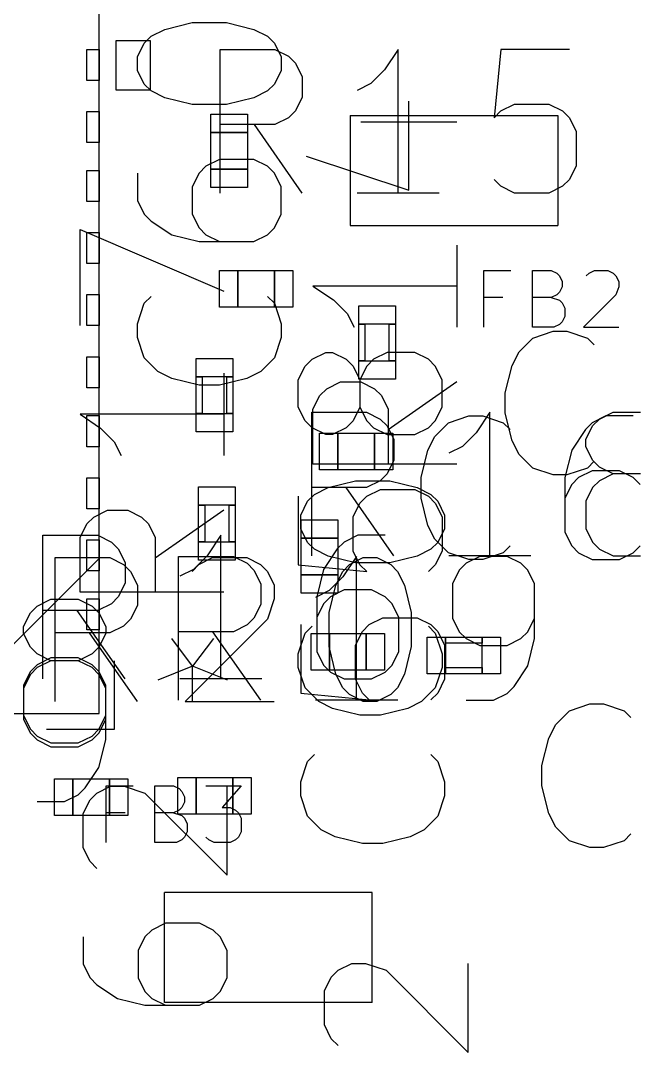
# Model space of a CAD drawing. Header units: millimetres. Extents: x 0 to 100, y 0 to 100.
# Drawn here: x 50.03 to 55.1, y 48.79 to 57.24 of the extents above; entities that cross this region are included whole.
import ezdxf

# ---------------------------------------------------------------- set-up
doc = ezdxf.new("R2010")
doc.units = ezdxf.units.MM
doc.layers.add('F.Fab', color=9, linetype='CONTINUOUS', true_color=0xafafaf)
doc.layers.add('F.Silkscreen', color=41, linetype='CONTINUOUS', true_color=0xf2eda1)

msp = doc.modelspace()

# ---------------------------------------------------------------- linework, layer by layer
at = {"layer": 'F.Fab', "linetype": 'CONTINUOUS'}
for p, q in [((50.676, 51.564), (50.676, 58.676)), ((50.5744, 56.9996), (50.676, 56.9996)), ((50.5744, 56.7456), (50.5744, 56.9996)), ((50.676, 56.9996), (50.676, 56.7456)), ((50.676, 56.7456), (50.5744, 56.7456)), ((50.5744, 56.4916), (50.676, 56.4916)), ((50.5744, 56.2376), (50.5744, 56.4916)), ((50.676, 56.4916), (50.676, 56.2376)), ((51.59, 56.32), (51.59, 56.47)), ((51.59, 56.47), (51.89, 56.47)), ((51.89, 56.47), (51.89, 56.32)), ((52.73, 56.46), (52.73, 55.56)), ((52.73, 56.46), (54.43, 56.46)), ((54.43, 56.46), (54.43, 55.56)), ((51.89, 56.32), (51.59, 56.32)), ((50.676, 56.2376), (50.5744, 56.2376)), ((50.5744, 56.009), (50.676, 56.009)), ((50.5744, 55.755), (50.5744, 56.009)), ((50.676, 56.009), (50.676, 55.755)), ((51.59, 55.87), (51.59, 56.02)), ((51.59, 56.02), (51.89, 56.02)), ((51.89, 56.02), (51.89, 55.87)), ((51.89, 55.87), (51.59, 55.87)), ((50.676, 55.755), (50.5744, 55.755)), ((52.73, 55.56), (54.43, 55.56)), ((50.5744, 55.501), (50.676, 55.501)), ((50.5744, 55.247), (50.5744, 55.501)), ((50.676, 55.501), (50.676, 55.247)), ((50.676, 55.247), (50.5744, 55.247)), ((51.66, 54.89), (51.66, 55.19)), ((51.66, 55.19), (51.81, 55.19)), ((51.81, 55.19), (51.81, 54.89)), ((52.11, 54.89), (52.11, 55.19)), ((52.11, 55.19), (52.26, 55.19)), ((52.26, 55.19), (52.26, 54.89)), ((50.5744, 54.993), (50.676, 54.993)), ((50.5744, 54.739), (50.5744, 54.993)), ((50.676, 54.993), (50.676, 54.739)), ((51.81, 54.89), (51.66, 54.89)), ((52.26, 54.89), (52.11, 54.89)), ((52.8, 54.75), (52.8, 54.9)), ((52.8, 54.9), (53.1, 54.9)), ((53.1, 54.9), (53.1, 54.75)), ((50.676, 54.739), (50.5744, 54.739)), ((52.8, 54.45), (52.8, 54.75)), ((52.8, 54.75), (52.85, 54.75)), ((53.1, 54.75), (52.8, 54.75)), ((52.85, 54.75), (52.85, 54.45)), ((53.05, 54.45), (53.05, 54.75)), ((53.05, 54.75), (53.1, 54.75)), ((53.1, 54.75), (53.1, 54.45)), ((50.5744, 54.485), (50.676, 54.485)), ((50.5744, 54.231), (50.5744, 54.485)), ((50.676, 54.485), (50.676, 54.231)), ((51.47, 54.32), (51.47, 54.47)), ((51.47, 54.47), (51.77, 54.47)), ((51.77, 54.47), (51.77, 54.32)), ((52.85, 54.45), (52.8, 54.45)), ((52.8, 54.3), (52.8, 54.45)), ((52.8, 54.45), (53.1, 54.45)), ((53.1, 54.45), (53.05, 54.45)), ((53.1, 54.45), (53.1, 54.3)), ((51.77, 54.32), (51.47, 54.32)), ((51.47, 54.02), (51.47, 54.32)), ((51.47, 54.32), (51.52, 54.32)), ((51.52, 54.32), (51.52, 54.02)), ((51.72, 54.02), (51.72, 54.32)), ((51.72, 54.32), (51.77, 54.32)), ((51.77, 54.32), (51.77, 54.02)), ((53.1, 54.3), (52.8, 54.3)), ((50.676, 54.231), (50.5744, 54.231)), ((50.5744, 54.0024), (50.676, 54.0024)), ((50.5744, 53.7484), (50.5744, 54.0024)), ((50.676, 54.0024), (50.676, 53.7484)), ((51.52, 54.02), (51.47, 54.02)), ((51.47, 53.87), (51.47, 54.02)), ((51.47, 54.02), (51.77, 54.02)), ((51.77, 54.02), (51.72, 54.02)), ((51.77, 54.02), (51.77, 53.87)), ((51.77, 53.87), (51.47, 53.87)), ((52.48, 53.56), (52.48, 53.86)), ((52.48, 53.86), (52.63, 53.86)), ((52.63, 53.86), (52.63, 53.56)), ((52.93, 53.56), (52.93, 53.86)), ((52.93, 53.86), (53.08, 53.86)), ((53.08, 53.86), (53.08, 53.56)), ((50.676, 53.7484), (50.5744, 53.7484)), ((52.63, 53.56), (52.48, 53.56)), ((53.08, 53.56), (52.93, 53.56)), ((50.5744, 53.4944), (50.676, 53.4944)), ((50.5744, 53.2404), (50.5744, 53.4944)), ((50.676, 53.4944), (50.676, 53.2404)), ((51.49, 53.27), (51.49, 53.42)), ((51.49, 53.42), (51.79, 53.42)), ((51.79, 53.42), (51.79, 53.27)), ((50.676, 53.2404), (50.5744, 53.2404)), ((51.79, 53.27), (51.49, 53.27)), ((51.49, 52.97), (51.49, 53.27)), ((51.49, 53.27), (51.54, 53.27)), ((51.54, 53.27), (51.54, 52.97)), ((51.74, 52.97), (51.74, 53.27)), ((51.74, 53.27), (51.79, 53.27)), ((51.79, 53.27), (51.79, 52.97)), ((52.33, 53), (52.33, 53.15)), ((52.33, 53.15), (52.63, 53.15)), ((52.63, 53.15), (52.63, 53)), ((50.5744, 52.9864), (50.676, 52.9864)), ((50.5744, 52.7324), (50.5744, 52.9864)), ((50.676, 52.9864), (50.676, 52.7324)), ((51.54, 52.97), (51.49, 52.97)), ((51.49, 52.82), (51.49, 52.97)), ((51.49, 52.97), (51.79, 52.97)), ((51.79, 52.97), (51.74, 52.97)), ((51.79, 52.97), (51.79, 52.82)), ((52.63, 53), (52.33, 53)), ((50.676, 52.834), (50.5744, 52.7324)), ((51.79, 52.82), (51.49, 52.82)), ((50.5744, 52.7324), (49.5076, 51.6656)), ((50.676, 52.7324), (50.5744, 52.7324)), ((52.33, 52.55), (52.33, 52.7)), ((52.33, 52.7), (52.63, 52.7)), ((52.63, 52.7), (52.63, 52.55)), ((52.63, 52.55), (52.33, 52.55)), ((50.5744, 52.5038), (50.676, 52.5038)), ((50.5744, 52.2498), (50.5744, 52.5038)), ((50.676, 52.5038), (50.676, 52.2498)), ((50.676, 52.2498), (50.5744, 52.2498)), ((52.41, 51.92), (52.41, 52.22)), ((52.41, 52.22), (52.56, 52.22)), ((52.56, 52.22), (52.56, 51.92)), ((52.86, 51.92), (52.86, 52.22)), ((52.86, 52.22), (53.01, 52.22)), ((53.01, 52.22), (53.01, 51.92)), ((53.36, 51.89), (53.36, 52.19)), ((53.36, 52.19), (53.51, 52.19)), ((53.51, 52.19), (53.51, 51.89)), ((53.51, 52.14), (53.51, 52.19)), ((53.51, 52.19), (53.81, 52.19)), ((53.81, 52.19), (53.81, 52.14)), ((53.81, 51.89), (53.81, 52.19)), ((53.81, 52.19), (53.96, 52.19)), ((53.96, 52.19), (53.96, 51.89)), ((53.81, 52.14), (53.51, 52.14)), ((53.51, 51.89), (53.51, 51.94)), ((53.51, 51.94), (53.81, 51.94)), ((53.81, 51.94), (53.81, 51.89)), ((52.56, 51.92), (52.41, 51.92)), ((53.01, 51.92), (52.86, 51.92)), ((53.51, 51.89), (53.36, 51.89)), ((53.81, 51.89), (53.51, 51.89)), ((53.96, 51.89), (53.81, 51.89)), ((43.564, 51.564), (50.676, 51.564)), ((50.31, 50.73), (50.31, 51.03)), ((50.31, 51.03), (50.46, 51.03)), ((50.46, 51.03), (50.46, 50.73)), ((50.76, 50.73), (50.76, 51.03)), ((50.76, 51.03), (50.91, 51.03)), ((50.91, 51.03), (50.91, 50.73)), ((51.32, 50.74), (51.32, 51.04)), ((51.32, 51.04), (51.47, 51.04)), ((51.47, 51.04), (51.47, 50.74)), ((51.77, 50.74), (51.77, 51.04)), ((51.77, 51.04), (51.92, 51.04)), ((51.92, 51.04), (51.92, 50.74)), ((50.46, 50.73), (50.31, 50.73)), ((50.91, 50.73), (50.76, 50.73)), ((51.47, 50.74), (51.32, 50.74)), ((51.92, 50.74), (51.77, 50.74)), ((51.21, 49.2), (51.21, 50.1)), ((52.91, 50.1), (51.21, 50.1)), ((52.91, 49.2), (52.91, 50.1)), ((52.91, 49.2), (51.21, 49.2))]:
    msp.add_line(p, q, dxfattribs=at)
at = {"layer": 'F.Silkscreen', "linetype": 'CONTINUOUS'}
for p, q in [((51.101677, 57.107877), (51.213727, 57.163902)), ((51.213727, 57.163902), (51.437828, 57.219927)), ((51.437828, 57.219927), (51.717954, 57.219927)), ((51.717954, 57.219927), (51.942054, 57.163902)), ((51.942054, 57.163902), (52.054104, 57.107877)), ((51.045652, 57.051851), (51.101677, 57.107877)), ((52.054104, 57.107877), (52.11013, 57.051851)), ((50.8157, 56.6668), (50.8157, 57.0732)), ((50.8157, 57.0732), (51.0951, 57.0732)), ((50.989627, 56.939801), (51.045652, 57.051851)), ((51.0951, 57.0732), (51.0951, 56.6668)), ((51.666619, 55.823844), (51.666619, 57.000372)), ((51.666619, 57.000372), (52.11482, 57.000372)), ((52.11013, 57.051851), (52.166155, 56.939801)), ((52.11482, 57.000372), (52.226871, 56.944347)), ((53.123273, 57.000372), (53.011223, 56.832297)), ((53.123273, 55.823844), (53.123273, 57.000372)), ((53.96365, 57.000372), (53.907625, 56.440121)), ((54.523902, 57.000372), (53.96365, 57.000372)), ((50.989627, 56.827751), (50.989627, 56.939801)), ((52.166155, 56.939801), (52.166155, 56.827751)), ((52.226871, 56.944347), (52.282896, 56.888322)), ((51.045652, 56.715701), (50.989627, 56.827751)), ((52.166155, 56.827751), (52.11013, 56.715701)), ((52.282896, 56.888322), (52.338921, 56.776272)), ((53.011223, 56.832297), (52.899172, 56.720247)), ((52.338921, 56.776272), (52.338921, 56.608196)), ((51.0951, 56.6668), (50.8157, 56.6668)), ((51.101677, 56.659675), (51.045652, 56.715701)), ((51.213727, 56.60365), (51.101677, 56.659675)), ((52.054104, 56.659675), (51.942054, 56.60365)), ((52.11013, 56.715701), (52.054104, 56.659675)), ((52.899172, 56.720247), (52.787122, 56.664222)), ((51.437828, 56.547625), (51.213727, 56.60365)), ((51.942054, 56.60365), (51.717954, 56.547625)), ((52.338921, 56.608196), (52.282896, 56.496146)), ((53.210516, 55.847103), (53.210516, 56.57543)), ((51.717954, 56.547625), (51.437828, 56.547625)), ((52.282896, 56.496146), (52.226871, 56.440121)), ((53.907625, 56.440121), (53.96365, 56.496146)), ((53.96365, 56.496146), (54.075701, 56.552171)), ((54.075701, 56.552171), (54.355826, 56.552171)), ((54.355826, 56.552171), (54.467877, 56.496146)), ((54.467877, 56.496146), (54.523902, 56.440121)), ((52.226871, 56.440121), (52.11482, 56.384096)), ((52.81834, 56.407355), (53.602692, 56.407355)), ((54.523902, 56.440121), (54.579927, 56.328071)), ((51.59, 56.02), (51.59, 56.32)), ((51.59, 56.32), (51.89, 56.32)), ((52.11482, 56.384096), (51.666619, 56.384096)), ((51.89, 56.32), (51.89, 56.02)), ((52.338921, 55.823844), (51.946745, 56.384096)), ((54.579927, 56.328071), (54.579927, 56.047945)), ((51.661928, 56.099424), (51.549878, 56.043399)), ((51.942054, 56.099424), (51.661928, 56.099424)), ((52.054104, 56.043399), (51.942054, 56.099424)), ((52.370139, 56.127229), (53.210516, 55.847103)), ((50.989627, 55.987374), (50.989627, 55.763273)), ((51.493853, 55.987374), (51.437828, 55.875323)), ((51.549878, 56.043399), (51.493853, 55.987374)), ((51.89, 56.02), (51.59, 56.02)), ((52.11013, 55.987374), (52.054104, 56.043399)), ((52.166155, 55.875323), (52.11013, 55.987374)), ((54.579927, 56.047945), (54.523902, 55.935895)), ((53.96365, 55.87987), (53.907625, 55.935895)), ((54.523902, 55.935895), (54.467877, 55.87987)), ((51.437828, 55.875323), (51.437828, 55.651223)), ((52.166155, 55.651223), (52.166155, 55.875323)), ((53.459424, 55.823844), (52.787122, 55.823844)), ((54.075701, 55.823844), (53.96365, 55.87987)), ((54.355826, 55.823844), (54.075701, 55.823844)), ((54.467877, 55.87987), (54.355826, 55.823844)), ((50.989627, 55.763273), (51.045652, 55.651223)), ((51.045652, 55.651223), (51.101677, 55.595198)), ((51.437828, 55.651223), (51.493853, 55.539172)), ((52.11013, 55.539172), (52.166155, 55.651223)), ((51.101677, 55.595198), (51.269752, 55.483147)), ((50.519627, 54.7416), (50.519627, 55.525952)), ((50.519627, 55.525952), (51.696155, 55.021726)), ((51.269752, 55.483147), (51.493853, 55.427122)), ((51.493853, 55.539172), (51.549878, 55.483147)), ((51.549878, 55.483147), (51.661928, 55.427122)), ((51.942054, 55.427122), (52.054104, 55.483147)), ((52.054104, 55.483147), (52.11013, 55.539172)), ((51.493853, 55.427122), (51.942054, 55.427122)), ((53.602692, 55.398902), (53.602692, 54.7266)), ((51.81, 54.89), (51.81, 55.19)), ((51.81, 55.19), (52.11, 55.19)), ((52.11, 55.19), (52.11, 54.89)), ((53.824703, 54.726656), (53.824703, 55.189856)), ((53.824703, 55.189856), (54.045275, 55.189856)), ((54.221732, 54.726656), (54.221732, 55.189856)), ((54.221732, 55.189856), (54.376132, 55.189856)), ((54.376132, 55.189856), (54.420247, 55.167799)), ((54.420247, 55.167799), (54.442304, 55.145742)), ((54.442304, 55.145742), (54.464361, 55.101628)), ((54.662875, 55.145742), (54.684932, 55.167799)), ((54.684932, 55.167799), (54.729047, 55.189856)), ((54.729047, 55.189856), (54.839332, 55.189856)), ((54.839332, 55.189856), (54.883447, 55.167799)), ((54.883447, 55.167799), (54.905504, 55.145742)), ((54.905504, 55.145742), (54.927561, 55.101628)), ((53.602692, 55.062751), (52.426164, 55.062751)), ((52.426164, 55.062751), (52.594239, 54.950701)), ((54.464361, 55.057514), (54.442304, 55.013399)), ((54.464361, 55.101628), (54.464361, 55.057514)), ((54.927561, 55.057514), (54.905504, 54.991342)), ((54.927561, 55.101628), (54.927561, 55.057514)), ((51.045652, 54.922896), (51.101677, 54.978921)), ((52.054104, 54.978921), (52.11013, 54.922896)), ((53.979103, 54.969285), (53.824703, 54.969285)), ((54.376132, 54.969285), (54.221732, 54.969285)), ((54.420247, 54.991342), (54.376132, 54.969285)), ((54.376132, 54.969285), (54.442304, 54.947228)), ((54.442304, 55.013399), (54.420247, 54.991342)), ((54.905504, 54.991342), (54.640818, 54.726656)), ((50.989627, 54.75482), (51.045652, 54.922896)), ((52.11, 54.89), (51.81, 54.89)), ((52.11013, 54.922896), (52.166155, 54.75482)), ((52.594239, 54.950701), (52.706289, 54.83865)), ((54.442304, 54.947228), (54.464361, 54.925171)), ((54.464361, 54.925171), (54.486418, 54.881056)), ((52.706289, 54.83865), (52.762315, 54.7266)), ((54.486418, 54.814885), (54.464361, 54.770771)), ((54.486418, 54.881056), (54.486418, 54.814885)), ((50.989627, 54.64277), (50.989627, 54.75482)), ((52.166155, 54.75482), (52.166155, 54.64277)), ((54.398189, 54.726656), (54.221732, 54.726656)), ((54.442304, 54.748714), (54.398189, 54.726656)), ((54.464361, 54.770771), (54.442304, 54.748714)), ((54.640818, 54.726656), (54.927561, 54.726656)), ((51.045652, 54.474695), (50.989627, 54.64277)), ((52.166155, 54.64277), (52.11013, 54.474695)), ((54.112122, 54.52576), (54.224173, 54.63781)), ((54.224173, 54.63781), (54.392248, 54.693835)), ((54.392248, 54.693835), (54.504298, 54.693835)), ((54.504298, 54.693835), (54.672374, 54.63781)), ((54.672374, 54.63781), (54.728399, 54.581785)), ((51.157702, 54.362644), (51.045652, 54.474695)), ((52.11013, 54.474695), (51.998079, 54.362644)), ((52.362189, 54.407355), (52.418214, 54.46338)), ((52.418214, 54.46338), (52.530264, 54.519405)), ((52.530264, 54.519405), (52.586289, 54.519405)), ((52.586289, 54.519405), (52.69834, 54.46338)), ((52.69834, 54.46338), (52.754365, 54.407355)), ((52.92244, 54.46338), (52.866415, 54.407355)), ((53.034491, 54.519405), (52.92244, 54.46338)), ((53.258591, 54.519405), (53.034491, 54.519405)), ((53.370641, 54.46338), (53.258591, 54.519405)), ((53.426667, 54.407355), (53.370641, 54.46338)), ((54.056097, 54.41371), (54.112122, 54.52576)), ((52.306164, 54.295304), (52.362189, 54.407355)), ((52.754365, 54.407355), (52.81039, 54.295304)), ((52.866415, 54.407355), (52.81039, 54.295304)), ((53.482692, 54.295304), (53.426667, 54.407355)), ((54.000072, 54.189609), (54.056097, 54.41371)), ((51.269752, 54.306619), (51.157702, 54.362644)), ((51.493853, 54.250594), (51.269752, 54.306619)), ((51.886029, 54.306619), (51.661928, 54.250594)), ((51.696155, 54.349424), (51.696155, 53.677122)), ((51.998079, 54.362644), (51.886029, 54.306619)), ((52.306164, 54.071204), (52.306164, 54.295304)), ((52.81039, 54.295304), (52.81039, 54.071204)), ((53.482692, 54.071204), (53.482692, 54.295304)), ((51.661928, 54.250594), (51.493853, 54.250594)), ((52.482189, 54.166349), (52.538214, 54.222374)), ((52.538214, 54.222374), (52.650264, 54.278399)), ((52.650264, 54.278399), (52.81834, 54.278399)), ((52.81834, 54.278399), (52.93039, 54.222374)), ((52.93039, 54.222374), (52.986415, 54.166349)), ((53.602692, 54.278399), (53.04244, 53.886223)), ((52.426164, 54.054298), (52.482189, 54.166349)), ((52.986415, 54.166349), (53.04244, 54.054298)), ((54.000072, 54.021534), (54.000072, 54.189609)), ((52.362189, 53.959153), (52.306164, 54.071204)), ((52.426164, 53.606097), (52.426164, 54.054298)), ((52.81039, 54.071204), (52.754365, 53.959153)), ((52.81039, 54.071204), (52.866415, 53.959153)), ((53.04244, 54.054298), (53.04244, 53.606097)), ((53.426667, 53.959153), (53.482692, 54.071204)), ((51.696155, 54.013273), (50.519627, 54.013273)), ((50.519627, 54.013273), (50.687702, 53.901223)), ((52.418214, 53.903128), (52.362189, 53.959153)), ((52.416619, 52.853844), (52.416619, 54.030372)), ((52.416619, 54.030372), (52.86482, 54.030372)), ((52.754365, 53.959153), (52.69834, 53.903128)), ((52.86482, 54.030372), (52.976871, 53.974347)), ((52.866415, 53.959153), (52.92244, 53.903128)), ((52.976871, 53.974347), (53.032896, 53.918322)), ((53.370641, 53.903128), (53.426667, 53.959153)), ((53.534695, 53.944347), (53.70277, 54.000372)), ((53.70277, 54.000372), (53.81482, 54.000372)), ((53.873273, 54.030372), (53.761223, 53.862297)), ((53.81482, 54.000372), (53.982896, 53.944347)), ((53.873273, 52.853844), (53.873273, 54.030372)), ((54.056097, 53.797433), (54.000072, 54.021534)), ((54.823273, 54.000372), (54.711223, 53.944347)), ((54.71365, 53.918322), (54.769675, 53.974347)), ((54.769675, 53.974347), (54.881726, 54.030372)), ((55.047374, 54.000372), (54.823273, 54.000372)), ((54.881726, 54.030372), (55.105826, 54.030372)), ((50.687702, 53.901223), (50.799752, 53.789172)), ((52.530264, 53.847103), (52.418214, 53.903128)), ((52.69834, 53.903128), (52.586289, 53.847103)), ((52.92244, 53.903128), (53.034491, 53.847103)), ((53.032896, 53.918322), (53.088921, 53.806272)), ((53.258591, 53.847103), (53.370641, 53.903128)), ((53.422644, 53.832297), (53.534695, 53.944347)), ((53.982896, 53.944347), (54.038921, 53.888322)), ((54.655198, 53.888322), (54.543147, 53.720247)), ((54.711223, 53.944347), (54.655198, 53.888322)), ((54.657625, 53.806272), (54.71365, 53.918322)), ((50.799752, 53.789172), (50.855778, 53.677122)), ((52.586289, 53.847103), (52.530264, 53.847103)), ((52.63, 53.56), (52.63, 53.86)), ((52.63, 53.86), (52.93, 53.86)), ((52.93, 53.86), (52.93, 53.56)), ((53.034491, 53.847103), (53.258591, 53.847103)), ((53.088921, 53.806272), (53.088921, 53.638196)), ((53.366619, 53.720247), (53.422644, 53.832297)), ((53.761223, 53.862297), (53.649172, 53.750247)), ((54.112122, 53.685383), (54.056097, 53.797433)), ((54.657625, 53.750247), (54.657625, 53.806272)), ((53.310594, 53.496146), (53.366619, 53.720247)), ((53.649172, 53.750247), (53.537122, 53.694222)), ((54.543147, 53.720247), (54.487122, 53.496146)), ((54.71365, 53.638196), (54.657625, 53.750247)), ((53.088921, 53.638196), (53.032896, 53.526146)), ((54.224173, 53.573333), (54.112122, 53.685383)), ((54.728399, 53.629358), (54.672374, 53.573333)), ((54.769675, 53.582171), (54.71365, 53.638196)), ((53.602692, 53.606097), (52.426164, 53.606097)), ((52.93, 53.56), (52.63, 53.56)), ((54.392248, 53.517307), (54.224173, 53.573333)), ((54.672374, 53.573333), (54.504298, 53.517307)), ((54.711223, 53.552171), (54.599172, 53.496146)), ((54.935323, 53.552171), (54.711223, 53.552171)), ((54.881726, 53.526146), (54.769675, 53.582171)), ((55.047374, 53.496146), (54.935323, 53.552171)), ((52.550264, 53.41338), (52.774365, 53.469405)), ((52.774365, 53.469405), (53.054491, 53.469405)), ((52.976871, 53.470121), (52.86482, 53.414096)), ((53.032896, 53.526146), (52.976871, 53.470121)), ((53.054491, 53.469405), (53.278591, 53.41338)), ((53.310594, 53.328071), (53.310594, 53.496146)), ((54.504298, 53.517307), (54.392248, 53.517307)), ((54.487122, 53.496146), (54.487122, 53.047945)), ((54.599172, 53.496146), (54.543147, 53.440121)), ((54.769675, 53.470121), (54.71365, 53.414096)), ((54.881726, 53.526146), (54.769675, 53.470121)), ((55.105826, 53.526146), (54.881726, 53.526146)), ((55.103399, 53.440121), (55.047374, 53.496146)), ((52.86482, 53.414096), (52.416619, 53.414096)), ((52.438214, 53.357355), (52.550264, 53.41338)), ((53.088921, 52.853844), (52.696745, 53.414096)), ((52.866415, 53.342877), (52.978465, 53.398902)), ((52.978465, 53.398902), (53.258591, 53.398902)), ((53.258591, 53.398902), (53.370641, 53.342877)), ((53.278591, 53.41338), (53.390641, 53.357355)), ((54.543147, 53.440121), (54.487122, 53.328071)), ((54.71365, 53.414096), (54.657625, 53.302046)), ((52.306164, 53.342877), (52.306164, 52.782625)), ((52.326164, 53.189279), (52.382189, 53.301329)), ((52.382189, 53.301329), (52.438214, 53.357355)), ((52.754365, 53.174801), (52.81039, 53.286852)), ((52.81039, 53.286852), (52.866415, 53.342877)), ((53.366619, 53.10397), (53.310594, 53.328071)), ((53.370641, 53.342877), (53.426667, 53.286852)), ((53.390641, 53.357355), (53.446667, 53.301329)), ((53.426667, 53.286852), (53.482692, 53.174801)), ((53.446667, 53.301329), (53.502692, 53.189279)), ((54.657625, 53.302046), (54.657625, 53.077945)), ((50.631677, 53.172896), (50.743727, 53.228921)), ((50.743727, 53.228921), (50.911803, 53.228921)), ((50.911803, 53.228921), (51.023853, 53.172896)), ((51.696155, 53.228921), (51.135903, 52.836745)), ((50.519627, 53.00482), (50.575652, 53.116871)), ((50.575652, 53.116871), (50.631677, 53.172896)), ((51.023853, 53.172896), (51.079878, 53.116871)), ((51.079878, 53.116871), (51.135903, 53.00482)), ((52.326164, 53.077229), (52.326164, 53.189279)), ((52.754365, 52.894676), (52.754365, 53.174801)), ((53.482692, 53.174801), (53.482692, 52.894676)), ((53.502692, 53.189279), (53.502692, 53.077229)), ((52.382189, 52.965179), (52.326164, 53.077229)), ((53.422644, 52.99192), (53.366619, 53.10397)), ((53.502692, 53.077229), (53.446667, 52.965179)), ((54.487122, 53.047945), (54.543147, 52.935895)), ((54.657625, 53.077945), (54.71365, 52.965895)), ((50.216097, 51.847307), (50.216097, 53.023835)), ((50.216097, 53.023835), (50.664298, 53.023835)), ((50.519627, 52.556619), (50.519627, 53.00482)), ((50.664298, 53.023835), (50.776349, 52.96781)), ((50.776349, 52.96781), (50.832374, 52.911785)), ((51.135903, 53.00482), (51.135903, 52.556619)), ((51.672751, 53.023835), (51.560701, 52.85576)), ((51.672751, 51.847307), (51.672751, 53.023835)), ((52.33, 52.7), (52.33, 53)), ((52.33, 53), (52.63, 53)), ((52.438214, 52.909153), (52.382189, 52.965179)), ((52.681204, 52.96781), (52.625179, 52.911785)), ((52.63, 53), (52.63, 52.7)), ((52.793254, 53.023835), (52.681204, 52.96781)), ((53.017355, 53.023835), (52.793254, 53.023835)), ((53.446667, 52.965179), (53.390641, 52.909153)), ((53.534695, 52.87987), (53.422644, 52.99192)), ((54.71365, 52.965895), (54.769675, 52.90987)), ((50.832374, 52.911785), (50.888399, 52.799735)), ((52.550264, 52.853128), (52.438214, 52.909153)), ((52.625179, 52.911785), (52.513128, 52.74371)), ((52.81039, 52.782625), (52.754365, 52.894676)), ((53.390641, 52.909153), (53.278591, 52.853128)), ((53.482692, 52.894676), (53.426667, 52.782625)), ((53.70277, 52.823844), (53.534695, 52.87987)), ((53.982896, 52.87987), (53.81482, 52.823844)), ((54.038921, 52.935895), (53.982896, 52.87987)), ((54.543147, 52.935895), (54.599172, 52.87987)), ((54.599172, 52.87987), (54.711223, 52.823844)), ((54.769675, 52.90987), (54.881726, 52.853844)), ((54.935323, 52.823844), (55.047374, 52.87987)), ((55.047374, 52.87987), (55.103399, 52.935895)), ((50.316619, 51.663844), (50.316619, 52.840372)), ((50.316619, 52.840372), (50.76482, 52.840372)), ((50.76482, 52.840372), (50.876871, 52.784347)), ((50.876871, 52.784347), (50.932896, 52.728322)), ((50.888399, 52.799735), (50.888399, 52.631659)), ((51.326619, 51.673844), (51.326619, 52.850372)), ((51.326619, 52.850372), (51.77482, 52.850372)), ((51.437122, 52.728322), (51.493147, 52.784347)), ((51.560701, 52.85576), (51.44865, 52.74371)), ((51.493147, 52.784347), (51.605198, 52.840372)), ((51.605198, 52.840372), (51.885323, 52.840372)), ((51.77482, 52.850372), (51.886871, 52.794347)), ((51.885323, 52.840372), (51.997374, 52.784347)), ((51.886871, 52.794347), (51.942896, 52.738322)), ((51.997374, 52.784347), (52.053399, 52.728322)), ((52.306164, 52.782625), (52.866415, 52.7266)), ((52.774365, 52.797103), (52.550264, 52.853128)), ((52.669675, 52.728322), (52.725701, 52.784347)), ((52.783273, 52.850372), (52.671223, 52.682297)), ((52.725701, 52.784347), (52.837751, 52.840372)), ((53.054491, 52.797103), (52.774365, 52.797103)), ((52.783273, 51.673844), (52.783273, 52.850372)), ((52.866415, 52.7266), (52.81039, 52.782625)), ((52.837751, 52.840372), (52.949801, 52.840372)), ((52.949801, 52.840372), (53.061851, 52.784347)), ((53.278591, 52.853128), (53.054491, 52.797103)), ((53.061851, 52.784347), (53.117877, 52.728322)), ((53.426667, 52.782625), (53.370641, 52.7266)), ((54.209424, 52.853844), (53.537122, 52.853844)), ((53.679675, 52.794347), (53.62365, 52.738322)), ((53.791726, 52.850372), (53.679675, 52.794347)), ((53.81482, 52.823844), (53.70277, 52.823844)), ((54.015826, 52.850372), (53.791726, 52.850372)), ((54.127877, 52.794347), (54.015826, 52.850372)), ((54.183902, 52.738322), (54.127877, 52.794347)), ((54.711223, 52.823844), (54.935323, 52.823844)), ((54.881726, 52.853844), (55.105826, 52.853844)), ((50.932896, 52.728322), (50.988921, 52.616272)), ((51.44865, 52.74371), (51.3366, 52.687685)), ((51.942896, 52.738322), (51.998921, 52.626272)), ((52.053399, 52.728322), (52.109424, 52.616272)), ((52.63, 52.7), (52.33, 52.7)), ((52.513128, 52.74371), (52.457103, 52.519609)), ((52.61365, 52.616272), (52.669675, 52.728322)), ((53.117877, 52.728322), (53.173902, 52.616272)), ((53.62365, 52.738322), (53.567625, 52.626272)), ((54.239927, 52.626272), (54.183902, 52.738322)), ((50.888399, 52.631659), (50.832374, 52.519609)), ((50.988921, 52.616272), (50.988921, 52.448196)), ((51.998921, 52.626272), (51.998921, 52.458196)), ((52.109424, 52.616272), (52.109424, 52.504222)), ((52.557625, 52.392171), (52.61365, 52.616272)), ((52.671223, 52.682297), (52.559172, 52.570247)), ((53.173902, 52.616272), (53.229927, 52.392171)), ((53.567625, 52.626272), (53.567625, 52.346146)), ((54.239927, 52.178071), (54.239927, 52.626272)), ((51.696155, 52.556619), (50.519627, 52.556619)), ((50.832374, 52.519609), (50.776349, 52.463584)), ((52.559172, 52.570247), (52.447122, 52.514222)), ((52.457103, 52.519609), (52.457103, 52.071408)), ((52.569153, 52.519609), (52.513128, 52.463584)), ((52.681204, 52.575634), (52.569153, 52.519609)), ((52.905304, 52.575634), (52.681204, 52.575634)), ((53.017355, 52.519609), (52.905304, 52.575634)), ((53.07338, 52.463584), (53.017355, 52.519609)), ((50.11365, 52.388322), (50.169675, 52.444347)), ((50.169675, 52.444347), (50.281726, 52.500372)), ((50.281726, 52.500372), (50.505826, 52.500372)), ((50.505826, 52.500372), (50.617877, 52.444347)), ((50.617877, 52.444347), (50.673902, 52.388322)), ((50.776349, 52.463584), (50.664298, 52.407559)), ((50.988921, 52.448196), (50.932896, 52.336146)), ((51.998921, 52.458196), (51.942896, 52.346146)), ((52.109424, 52.504222), (52.053399, 52.336146)), ((52.513128, 52.463584), (52.457103, 52.351534)), ((53.129405, 52.351534), (53.07338, 52.463584)), ((50.057625, 52.276272), (50.11365, 52.388322)), ((50.664298, 52.407559), (50.216097, 52.407559)), ((50.888399, 51.847307), (50.496223, 52.407559)), ((50.673902, 52.388322), (50.729927, 52.276272)), ((52.557625, 52.112046), (52.557625, 52.392171)), ((53.129405, 52.071408), (53.129405, 52.351534)), ((53.229927, 52.392171), (53.229927, 52.112046)), ((50.057625, 52.220247), (50.057625, 52.276272)), ((50.729927, 52.276272), (50.729927, 52.220247)), ((50.876871, 52.280121), (50.76482, 52.224096)), ((50.932896, 52.336146), (50.876871, 52.280121)), ((52.053399, 52.336146), (51.381097, 51.663844)), ((51.886871, 52.290121), (51.77482, 52.234096)), ((51.942896, 52.346146), (51.886871, 52.290121)), ((52.326164, 52.292877), (52.326164, 51.732625)), ((52.362189, 52.222374), (52.418214, 52.278399)), ((52.83039, 52.236852), (52.886415, 52.292877)), ((52.886415, 52.292877), (52.998465, 52.348902)), ((52.998465, 52.348902), (53.278591, 52.348902)), ((53.278591, 52.348902), (53.390641, 52.292877)), ((53.370641, 52.278399), (53.426667, 52.222374)), ((53.390641, 52.292877), (53.446667, 52.236852)), ((53.567625, 52.346146), (53.62365, 52.234096)), ((54.183902, 52.234096), (54.239927, 52.346146)), ((50.11365, 52.108196), (50.057625, 52.220247)), ((50.76482, 52.224096), (50.316619, 52.224096)), ((50.988921, 51.663844), (50.596745, 52.224096)), ((50.729927, 52.220247), (50.673902, 52.108196)), ((51.77482, 52.234096), (51.326619, 52.234096)), ((51.998921, 51.673844), (51.606745, 52.234096)), ((52.306164, 52.054298), (52.362189, 52.222374)), ((52.56, 51.92), (52.56, 52.22)), ((52.56, 52.22), (52.86, 52.22)), ((52.774365, 52.124801), (52.83039, 52.236852)), ((52.86, 52.22), (52.86, 51.92)), ((53.426667, 52.222374), (53.482692, 52.054298)), ((53.446667, 52.236852), (53.502692, 52.124801)), ((53.62365, 52.234096), (53.679675, 52.178071)), ((54.127877, 52.178071), (54.183902, 52.234096)), ((50.169675, 52.052171), (50.11365, 52.108196)), ((50.673902, 52.108196), (50.617877, 52.052171)), ((51.441088, 51.952176), (51.270545, 52.179567)), ((51.61163, 52.179567), (51.441088, 51.952176)), ((52.61365, 51.887945), (52.557625, 52.112046)), ((52.774365, 51.844676), (52.774365, 52.124801)), ((53.229927, 52.112046), (53.173902, 51.887945)), ((53.502692, 52.124801), (53.502692, 51.844676)), ((53.679675, 52.178071), (53.791726, 52.122046)), ((53.791726, 52.122046), (54.015826, 52.122046)), ((54.015826, 52.122046), (54.127877, 52.178071)), ((54.183902, 51.95397), (54.239927, 52.178071)), ((50.281726, 51.996146), (50.169675, 52.052171)), ((50.281726, 52.020372), (50.169675, 51.964347)), ((50.505826, 52.020372), (50.281726, 52.020372)), ((50.617877, 52.052171), (50.505826, 51.996146)), ((50.617877, 51.964347), (50.505826, 52.020372)), ((52.306164, 51.942248), (52.306164, 52.054298)), ((52.457103, 52.071408), (52.513128, 51.959358)), ((53.07338, 51.959358), (53.129405, 52.071408)), ((53.482692, 52.054298), (53.482692, 51.942248)), ((50.169675, 51.964347), (50.11365, 51.908322)), ((50.169675, 51.940121), (50.11365, 51.884096)), ((50.281726, 51.996146), (50.169675, 51.940121)), ((50.505826, 51.996146), (50.281726, 51.996146)), ((50.617877, 51.940121), (50.505826, 51.996146)), ((50.673902, 51.908322), (50.617877, 51.964347)), ((50.673902, 51.884096), (50.617877, 51.940121)), ((50.803, 51.437), (50.803, 51.9958)), ((51.441088, 51.952176), (51.156849, 51.838481)), ((51.441088, 51.667938), (51.441088, 51.952176)), ((51.725326, 51.838481), (51.441088, 51.952176)), ((52.362189, 51.774173), (52.306164, 51.942248)), ((52.513128, 51.959358), (52.569153, 51.903333)), ((53.017355, 51.903333), (53.07338, 51.959358)), ((53.482692, 51.942248), (53.426667, 51.774173)), ((54.071851, 51.785895), (54.183902, 51.95397)), ((50.11365, 51.908322), (50.057625, 51.796272)), ((50.11365, 51.884096), (50.057625, 51.772046)), ((50.729927, 51.796272), (50.673902, 51.908322)), ((50.729927, 51.772046), (50.673902, 51.884096)), ((52.008902, 51.847307), (51.3366, 51.847307)), ((52.86, 51.92), (52.56, 51.92)), ((52.569153, 51.903333), (52.681204, 51.847307)), ((52.669675, 51.775895), (52.61365, 51.887945)), ((52.681204, 51.847307), (52.905304, 51.847307)), ((52.83039, 51.732625), (52.774365, 51.844676)), ((52.905304, 51.847307), (53.017355, 51.903333)), ((53.173902, 51.887945), (53.117877, 51.775895)), ((53.502692, 51.844676), (53.446667, 51.732625)), ((50.057625, 51.796272), (50.057625, 51.516146)), ((50.057625, 51.772046), (50.057625, 51.547945)), ((50.729927, 51.348071), (50.729927, 51.796272)), ((50.729927, 51.547945), (50.729927, 51.772046)), ((52.474239, 51.662122), (52.362189, 51.774173)), ((52.725701, 51.71987), (52.669675, 51.775895)), ((53.117877, 51.775895), (53.061851, 51.71987)), ((53.426667, 51.774173), (53.314616, 51.662122)), ((54.015826, 51.72987), (54.071851, 51.785895)), ((52.326164, 51.732625), (52.886415, 51.6766)), ((52.837751, 51.663844), (52.725701, 51.71987)), ((52.886415, 51.6766), (52.83039, 51.732625)), ((53.061851, 51.71987), (52.949801, 51.663844)), ((53.446667, 51.732625), (53.390641, 51.6766)), ((53.903776, 51.673844), (54.015826, 51.72987)), ((51.381097, 51.663844), (52.109424, 51.663844)), ((53.119424, 51.673844), (52.447122, 51.673844)), ((52.586289, 51.606097), (52.474239, 51.662122)), ((52.81039, 51.550072), (52.586289, 51.606097)), ((52.949801, 51.663844), (52.837751, 51.663844)), ((53.202566, 51.606097), (52.978465, 51.550072)), ((53.314616, 51.662122), (53.202566, 51.606097)), ((53.679675, 51.673844), (53.903776, 51.673844)), ((54.524173, 51.58781), (54.692248, 51.643835)), ((54.692248, 51.643835), (54.804298, 51.643835)), ((54.804298, 51.643835), (54.972374, 51.58781)), ((50.057625, 51.547945), (50.11365, 51.435895)), ((50.057625, 51.516146), (50.11365, 51.404096)), ((50.673902, 51.435895), (50.729927, 51.547945)), ((50.673902, 51.404096), (50.729927, 51.516146)), ((52.978465, 51.550072), (52.81039, 51.550072)), ((54.412122, 51.47576), (54.524173, 51.58781)), ((54.972374, 51.58781), (55.028399, 51.531785)), ((50.11365, 51.435895), (50.169675, 51.37987)), ((50.2442, 51.437), (50.803, 51.437)), ((50.617877, 51.37987), (50.673902, 51.435895)), ((54.356097, 51.36371), (54.412122, 51.47576)), ((50.11365, 51.404096), (50.169675, 51.348071)), ((50.169675, 51.37987), (50.281726, 51.323844)), ((50.169675, 51.348071), (50.281726, 51.292046)), ((50.505826, 51.323844), (50.617877, 51.37987)), ((50.505826, 51.292046), (50.617877, 51.348071)), ((50.617877, 51.348071), (50.673902, 51.404096)), ((50.673902, 51.12397), (50.729927, 51.348071)), ((54.300072, 51.139609), (54.356097, 51.36371)), ((50.281726, 51.323844), (50.505826, 51.323844)), ((50.281726, 51.292046), (50.505826, 51.292046)), ((52.326164, 51.004298), (52.382189, 51.172374)), ((52.382189, 51.172374), (52.438214, 51.228399)), ((53.390641, 51.228399), (53.446667, 51.172374)), ((53.446667, 51.172374), (53.502692, 51.004298)), ((50.561851, 50.955895), (50.673902, 51.12397)), ((54.300072, 50.971534), (54.300072, 51.139609)), ((50.46, 50.73), (50.46, 51.03)), ((50.46, 51.03), (50.76, 51.03)), ((50.76, 51.03), (50.76, 50.73)), ((51.47, 50.74), (51.47, 51.04)), ((51.47, 51.04), (51.77, 51.04)), ((51.77, 51.04), (51.77, 50.74)), ((52.326164, 50.892248), (52.326164, 51.004298)), ((53.502692, 51.004298), (53.502692, 50.892248)), ((50.505826, 50.89987), (50.561851, 50.955895)), ((50.658214, 50.91338), (50.770264, 50.969405)), ((50.734495, 50.5086), (50.734495, 50.9718)), ((50.734495, 50.9718), (50.955067, 50.9718)), ((50.770264, 50.969405), (50.882315, 50.969405)), ((50.882315, 50.969405), (51.05039, 50.91338)), ((51.131524, 50.5086), (51.131524, 50.9718)), ((51.131524, 50.9718), (51.285924, 50.9718)), ((51.285924, 50.9718), (51.330039, 50.949743)), ((51.330039, 50.949743), (51.352096, 50.927686)), ((51.352096, 50.927686), (51.374153, 50.883572)), ((51.55061, 50.9718), (51.837353, 50.9718)), ((51.837353, 50.9718), (51.682953, 50.795343)), ((51.722692, 50.241078), (51.722692, 50.969405)), ((54.356097, 50.747433), (54.300072, 50.971534)), ((50.169675, 50.843844), (50.393776, 50.843844)), ((50.393776, 50.843844), (50.505826, 50.89987)), ((50.546164, 50.745304), (50.602189, 50.857355)), ((50.602189, 50.857355), (50.658214, 50.91338)), ((51.05039, 50.91338), (51.722692, 50.241078)), ((51.374153, 50.839458), (51.352096, 50.795343)), ((51.374153, 50.883572), (51.374153, 50.839458)), ((52.382189, 50.724173), (52.326164, 50.892248)), ((53.502692, 50.892248), (53.446667, 50.724173)), ((50.888895, 50.751229), (50.734495, 50.751229)), ((51.285924, 50.751229), (51.131524, 50.751229)), ((51.330039, 50.773286), (51.285924, 50.751229)), ((51.285924, 50.751229), (51.352096, 50.729172)), ((51.352096, 50.795343), (51.330039, 50.773286)), ((51.682953, 50.795343), (51.749124, 50.795343)), ((51.749124, 50.795343), (51.793239, 50.773286)), ((51.793239, 50.773286), (51.815296, 50.751229)), ((51.815296, 50.751229), (51.837353, 50.707115)), ((54.412122, 50.635383), (54.356097, 50.747433)), ((50.76, 50.73), (50.46, 50.73)), ((50.546164, 50.465179), (50.546164, 50.745304)), ((51.352096, 50.729172), (51.374153, 50.707115)), ((51.374153, 50.707115), (51.39621, 50.663)), ((51.39621, 50.663), (51.39621, 50.596829)), ((51.77, 50.74), (51.47, 50.74)), ((51.837353, 50.707115), (51.837353, 50.596829)), ((52.494239, 50.612122), (52.382189, 50.724173)), ((53.446667, 50.724173), (53.334616, 50.612122)), ((51.39621, 50.596829), (51.374153, 50.552715)), ((51.837353, 50.596829), (51.815296, 50.552715)), ((52.606289, 50.556097), (52.494239, 50.612122)), ((53.334616, 50.612122), (53.222566, 50.556097)), ((54.524173, 50.523333), (54.412122, 50.635383)), ((55.028399, 50.579358), (54.972374, 50.523333)), ((51.307981, 50.5086), (51.131524, 50.5086)), ((51.352096, 50.530658), (51.307981, 50.5086)), ((51.374153, 50.552715), (51.352096, 50.530658)), ((51.572667, 50.530658), (51.55061, 50.552715)), ((51.616781, 50.5086), (51.572667, 50.530658)), ((51.749124, 50.5086), (51.616781, 50.5086)), ((51.793239, 50.530658), (51.749124, 50.5086)), ((51.815296, 50.552715), (51.793239, 50.530658)), ((52.83039, 50.500072), (52.606289, 50.556097)), ((52.998465, 50.500072), (52.83039, 50.500072)), ((53.222566, 50.556097), (52.998465, 50.500072)), ((54.692248, 50.467307), (54.524173, 50.523333)), ((54.972374, 50.523333), (54.804298, 50.467307)), ((50.602189, 50.353128), (50.546164, 50.465179)), ((54.804298, 50.467307), (54.692248, 50.467307)), ((50.658214, 50.297103), (50.602189, 50.353128)), ((51.218465, 49.848902), (51.106415, 49.792877)), ((51.498591, 49.848902), (51.218465, 49.848902)), ((51.610641, 49.792877), (51.498591, 49.848902)), ((50.546164, 49.736852), (50.546164, 49.512751)), ((51.05039, 49.736852), (50.994365, 49.624801)), ((51.106415, 49.792877), (51.05039, 49.736852)), ((51.666667, 49.736852), (51.610641, 49.792877)), ((51.722692, 49.624801), (51.666667, 49.736852)), ((50.994365, 49.624801), (50.994365, 49.400701)), ((51.722692, 49.400701), (51.722692, 49.624801)), ((50.546164, 49.512751), (50.602189, 49.400701)), ((52.631677, 49.463902), (52.743727, 49.519927)), ((52.743727, 49.519927), (52.855778, 49.519927)), ((52.855778, 49.519927), (53.023853, 49.463902)), ((53.696155, 48.7916), (53.696155, 49.519927)), ((50.602189, 49.400701), (50.658214, 49.344676)), ((50.994365, 49.400701), (51.05039, 49.28865)), ((51.666667, 49.28865), (51.722692, 49.400701)), ((52.519627, 49.295826), (52.575652, 49.407877)), ((52.575652, 49.407877), (52.631677, 49.463902)), ((53.023853, 49.463902), (53.696155, 48.7916)), ((50.658214, 49.344676), (50.826289, 49.232625)), ((50.826289, 49.232625), (51.05039, 49.1766)), ((51.05039, 49.28865), (51.106415, 49.232625)), ((51.106415, 49.232625), (51.218465, 49.1766)), ((51.498591, 49.1766), (51.610641, 49.232625)), ((51.610641, 49.232625), (51.666667, 49.28865)), ((52.519627, 49.015701), (52.519627, 49.295826)), ((51.05039, 49.1766), (51.498591, 49.1766)), ((52.575652, 48.90365), (52.519627, 49.015701)), ((52.631677, 48.847625), (52.575652, 48.90365))]:
    msp.add_line(p, q, dxfattribs=at)

doc.saveas('drawing.dxf')
